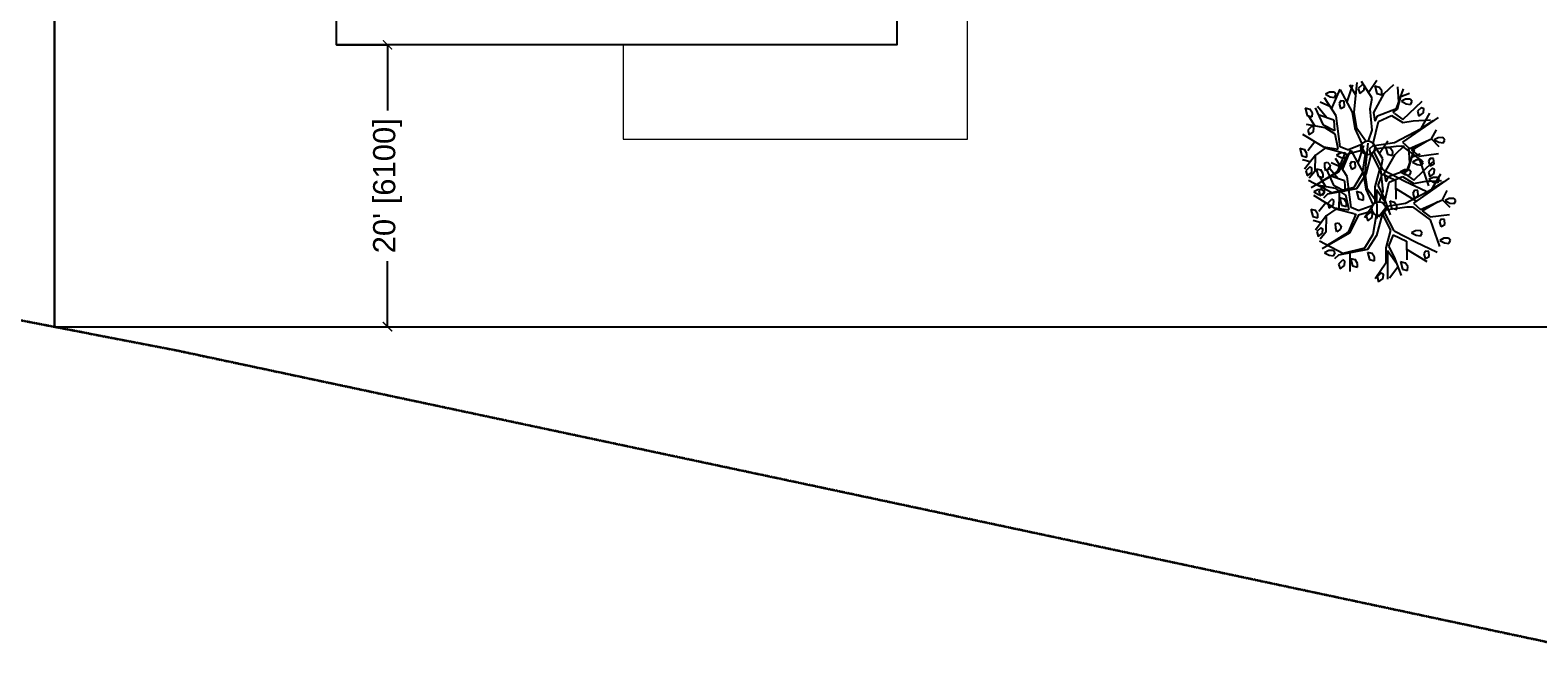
# Model space of a CAD drawing. Header units: millimetres. Extents: x -176651 to 388869, y -469666 to 486614.
# Drawn here: x 249795 to 282407, y 1479 to 15088 of the extents above; entities that cross this region are included whole.
import ezdxf

# ---------------------------------------------------------------- set-up
doc = ezdxf.new("R2010")
doc.units = ezdxf.units.MM
doc.header["$PDMODE"] = 35
doc.header["$PDSIZE"] = 0.1
doc.linetypes.add('HIDDEN', pattern=[9.525, 6.35, -3.175])
doc.linetypes.add('Site boundary$0$DASHDOT', pattern=[25.4, 12.7, -6.35, 0, -6.35])
doc.layers.get('Defpoints').update_dxf_attribs({"color": 252})
doc.layers.add('A- FURNITURE', color=252, linetype='Continuous', lineweight=0)
for name, color, linetype in [('ad-Dimension', 8, 'Continuous'), ('ad-Plinth', 8, 'Continuous'), ('ad-Plot Boundary', 8, 'Continuous'), ('ad-Verandah', 8, 'Continuous'), ('CAY', 94, 'Continuous')]:
    doc.layers.add(name, color=color, linetype=linetype)
doc.layers.add('Site boundary$0$ad-Site Boundary', color=1, linetype='Site boundary$0$DASHDOT', lineweight=35, true_color=0xff0000)
doc.styles.get("Standard").update_dxf_attribs({"font": 'arial.ttf'})
doc.dimstyles.new('Copy of A-100-DIM-INT (MM-FT)', dxfattribs={"dimscale": 500, "dimtxt": 2.4, "dimasz": 1, "dimexe": 0, "dimexo": 0, "dimgap": 1, "dimtad": 0, "dimdec": 0, "dimlfac": 0.03937, "dimdsep": 46, "dimlunit": 3, "dimtxsty": 'Standard', "dimblk": 'ARCHTICK', "dimcen": 0.025, "dimclrd": 256, "dimclre": 256, "dimclrt": 256, "dimazin": 2, "dimtfac": 1, "dimtdec": 0, "dimtix": 1, "dimtmove": 2, "dimatfit": 3, "dimldrblk": 'ARCHTICK', "dimfxl": 1, "dimtolj": 1, "dimtzin": 0, "dimarcsym": 0})

# ---------------------------------------------------------------- blocks, each defined once
blk = doc.blocks.new('Site boundary')
at = {"layer": 'Site boundary$0$ad-Site Boundary', "ltscale": 1.5}
blk.add_lwpolyline([(205453, 18161), (228276, 13342), (246130, 9481), (252990, 8151), (266913, 5191), (284265, 1493), (292305, 0), (292377, 8340), (292507, 24173), (292566, 37776), (292507, 61799), (292788, 94821), (292749, 109415), (293081, 117632)], dxfattribs=at)
blk = doc.blocks.new('zw$A88E')
at = {"layer": 'ad-Plot Boundary', "ltscale": 5}
for points in [[(-150934, -450816), (-139301, -453272), (-121446, -457132), (-117254, -457945), (-117254, -419409), (-150934, -419409)], [(-117254, -457945), (-114586, -458463), (-100664, -461423), (-83574, -465065), (-83574, -419409), (-117254, -419409)]]:
    blk.add_lwpolyline(points, close=True, dxfattribs=at)
blk = doc.blocks.new('_ArchTick')
at = {"color": 0, "linetype": 'ByBlock', "const_width": 0.15}
blk.add_lwpolyline([(-0.5, -0.5), (0.5, 0.5)], dxfattribs=at)
blk = doc.blocks.new('*D16')
at = {"layer": 'ad-Dimension', "lineweight": -2, "transparency": 16777216}
for p, q in [((0, 0), (1103, 0)), ((1103, 0), (1103, -1419)), ((1103, -6100), (1103, -4681)), ((0, -6100), (1103, -6100))]:
    blk.add_line(p, q, dxfattribs=at)
at = {"layer": 'Defpoints', "color": 0, "ltscale": 5, "transparency": 16777216}
for p in [(0, 0), (0, -6100), (1103, -6100)]:
    blk.add_point(p, dxfattribs=at)
at = {"layer": 'ad-Dimension', "lineweight": -2, "ltscale": 5, "transparency": 16777216, "xscale": 200, "yscale": 200, "zscale": 200}
for p, rotation in [((1103, 0), 90), ((1103, -6100), 270)]:
    blk.add_blockref('_ArchTick', p, dxfattribs=dict(at, rotation=rotation))
at = {"layer": 'ad-Dimension', "ltscale": 5, "transparency": 16777216, "insert": (1103, -3050), "char_height": 480, "attachment_point": 5, "rotation": 90}
blk.add_mtext("\\A1;20' [6100]", dxfattribs=at)
blk = doc.blocks.new('*D17')
at = {"layer": 'ad-Dimension', "linetype": 'HIDDEN', "lineweight": -2, "transparency": 16777216}
blk.add_line((-6100, -6), (-6100, 1026), dxfattribs=at)
at = {"layer": 'ad-Dimension', "lineweight": -2, "transparency": 16777216}
for p, q in [((-6100, 1026), (-4681, 1026)), ((0, 1026), (-1419, 1026)), ((0, 0), (0, 1026))]:
    blk.add_line(p, q, dxfattribs=at)
at = {"layer": 'Defpoints', "color": 0, "ltscale": 5, "transparency": 16777216}
for p in [(-6100, 1026), (-6100, -6), (0, 0)]:
    blk.add_point(p, dxfattribs=at)
at = {"layer": 'ad-Dimension', "lineweight": -2, "ltscale": 5, "transparency": 16777216, "xscale": 200, "yscale": 200, "zscale": 200, "rotation": 180}
blk.add_blockref('_ArchTick', (-6100, 1026), dxfattribs=at)
at = {"layer": 'ad-Dimension', "lineweight": -2, "ltscale": 5, "transparency": 16777216, "xscale": 200, "yscale": 200, "zscale": 200}
blk.add_blockref('_ArchTick', (0, 1026), dxfattribs=at)
at = {"layer": 'ad-Dimension', "ltscale": 5, "transparency": 16777216, "insert": (-3050, 1026), "char_height": 480, "attachment_point": 5}
blk.add_mtext("\\A1;20' [6100]", dxfattribs=at)
blk = doc.blocks.new('zw$1D4B')
at = {"ltscale": 5}
blk.add_lwpolyline([(70379, -339333), (104059, -339333)], dxfattribs=at)
blk = doc.blocks.new('QRFQ')
at = {"layer": 'CAY', "color": 30, "true_color": 0xf26722}
for p, q in [((260795.847, 1945731.432, 129.914), (260795.667, 1945731.577, 129.914)), ((260795.922, 1945731.201, 129.914), (260795.782, 1945731.644, 129.914)), ((260795.919, 1945731.729, 129.914), (260795.821, 1945731.709, 129.914)), ((260795.821, 1945731.709, 129.914), (260795.905, 1945731.63, 129.914)), ((260795.867, 1945731.367, 129.914), (260796.156, 1945731.735, 129.914)), ((260795.905, 1945731.63, 129.914), (260795.992, 1945731.594, 129.914)), ((260796.013, 1945731.704, 129.914), (260795.919, 1945731.729, 129.914)), ((260795.992, 1945731.594, 129.914), (260796.042, 1945731.642, 129.914)), ((260796.042, 1945731.642, 129.914), (260796.013, 1945731.704, 129.914)), ((260796.285, 1945731.184, 129.914), (260796.164, 1945731.715, 129.914)), ((260796.23, 1945731.426, 129.914), (260796.447, 1945731.753, 129.914)), ((260796.318, 1945731.174, 129.914), (260796.551, 1945731.776, 129.914)), ((260796.448, 1945731.531, 129.914), (260796.386, 1945731.761, 129.914)), ((260796.647, 1945731.702, 129.914), (260796.54, 1945731.643, 129.914)), ((260796.54, 1945731.643, 129.914), (260796.542, 1945731.535, 129.914)), ((260796.542, 1945731.535, 129.914), (260796.653, 1945731.578, 129.914)), ((260796.647, 1945731.702, 129.914), (260796.684, 1945731.667, 129.914)), ((260796.772, 1945731.364, 129.914), (260796.649, 1945731.77, 129.914)), ((260796.653, 1945731.578, 129.914), (260796.684, 1945731.667, 129.914)), ((260796.729, 1945731.504, 129.914), (260796.976, 1945731.714, 129.914)), ((260796.898, 1945731.604, 129.914), (260796.896, 1945731.437, 129.914)), ((260796.898, 1945731.604, 129.914), (260796.985, 1945731.553, 129.914)), ((260797.017, 1945731.459, 129.914), (260796.985, 1945731.553, 129.914)), ((260795.323, 1945731.538, 129.914), (260795.321, 1945731.371, 129.914)), ((260795.321, 1945731.371, 129.914), (260795.419, 1945731.314, 129.914)), ((260795.323, 1945731.538, 129.914), (260795.411, 1945731.487, 129.914)), ((260795.423, 1945731.108, 129.914), (260795.354, 1945731.33, 129.914)), ((260795.442, 1945731.392, 129.914), (260795.411, 1945731.487, 129.914)), ((260795.419, 1945731.314, 129.914), (260795.442, 1945731.392, 129.914)), ((260795.604, 1945731.078, 129.914), (260795.535, 1945731.48, 129.914)), ((260795.848, 1945731.124, 129.914), (260795.57, 1945731.312, 129.914)), ((260795.72, 1945731.211, 129.914), (260795.586, 1945731.503, 129.914)), ((260796.102, 1945731.485, 129.914), (260796.052, 1945731.437, 129.914)), ((260796.052, 1945731.437, 129.914), (260796.054, 1945731.328, 129.914)), ((260796.054, 1945731.328, 129.914), (260796.077, 1945731.33, 129.914)), ((260796.077, 1945731.33, 129.914), (260796.152, 1945731.348, 129.914)), ((260796.173, 1945731.458, 129.914), (260796.102, 1945731.485, 129.914)), ((260796.152, 1945731.348, 129.914), (260796.173, 1945731.458, 129.914)), ((260796.67, 1945731.155, 129.914), (260796.772, 1945731.364, 129.914)), ((260796.726, 1945731.056, 129.914), (260797.052, 1945731.389, 129.914)), ((260796.896, 1945731.437, 129.914), (260796.993, 1945731.38, 129.914)), ((260796.993, 1945731.38, 129.914), (260797.017, 1945731.459, 129.914)), ((260797.052, 1945731.389, 129.914), (260797.301, 1945731.525, 129.914)), ((260797.226, 1945731.006, 129.914), (260797.481, 1945731.38, 129.914)), ((260797.239, 1945730.989, 129.914), (260797.384, 1945731.234, 129.914)), ((260797.313, 1945731.133, 129.914), (260797.374, 1945731.456, 129.914)), ((260797.38, 1945731.238, 129.914), (260797.58, 1945731.256, 129.914)), ((260795.485, 1945730.612, 129.914), (260795.122, 1945730.996, 129.914)), ((260795.356, 1945731.119, 129.914), (260795.249, 1945731.06, 129.914)), ((260795.249, 1945731.06, 129.914), (260795.251, 1945730.952, 129.914)), ((260795.251, 1945730.952, 129.914), (260795.363, 1945730.994, 129.914)), ((260795.623, 1945731.013, 129.914), (260795.252, 1945731.188, 129.914)), ((260795.356, 1945731.119, 129.914), (260795.393, 1945731.084, 129.914)), ((260795.363, 1945730.994, 129.914), (260795.393, 1945731.084, 129.914)), ((260795.801, 1945730.896, 129.914), (260795.604, 1945731.078, 129.914)), ((260795.795, 1945730.82, 129.914), (260795.623, 1945731.013, 129.914)), ((260795.848, 1945731.124, 129.914), (260795.801, 1945730.896, 129.914)), ((260795.834, 1945730.529, 129.914), (260795.922, 1945731.201, 129.914)), ((260796.248, 1945730.828, 129.914), (260796.285, 1945731.184, 129.914)), ((260796.281, 1945730.818, 129.914), (260796.318, 1945731.174, 129.914)), ((260796.591, 1945730.693, 129.914), (260796.67, 1945731.155, 129.914)), ((260796.709, 1945730.865, 129.914), (260796.726, 1945731.056, 129.914)), ((260796.709, 1945730.865, 129.914), (260796.787, 1945730.966, 129.914)), ((260796.787, 1945730.966, 129.914), (260797.226, 1945731.006, 129.914)), ((260797.134, 1945730.949, 129.914), (260797.239, 1945730.989, 129.914)), ((260797.156, 1945730.919, 129.914), (260797.134, 1945730.949, 129.914)), ((260797.157, 1945730.918, 129.914), (260797.295, 1945730.745, 129.914)), ((260797.295, 1945730.745, 129.914), (260797.8, 1945731.019, 129.914)), ((260797.466, 1945731.152, 129.914), (260797.368, 1945731.132, 129.914)), ((260797.368, 1945731.132, 129.914), (260797.452, 1945731.053, 129.914)), ((260797.452, 1945731.053, 129.914), (260797.54, 1945731.017, 129.914)), ((260797.56, 1945731.128, 129.914), (260797.466, 1945731.152, 129.914)), ((260797.54, 1945731.017, 129.914), (260797.589, 1945731.065, 129.914)), ((260797.589, 1945731.065, 129.914), (260797.56, 1945731.128, 129.914)), ((260794.981, 1945730.726, 129.914), (260794.98, 1945730.558, 129.914)), ((260794.981, 1945730.726, 129.914), (260795.069, 1945730.675, 129.914)), ((260795.1, 1945730.58, 129.914), (260795.069, 1945730.675, 129.914)), ((260795.077, 1945730.502, 129.914), (260795.1, 1945730.58, 129.914)), ((260795.331, 1945730.775, 129.914), (260795.135, 1945730.628, 129.914)), ((260795.507, 1945730.585, 129.914), (260795.267, 1945730.497, 129.914)), ((260795.771, 1945730.486, 129.914), (260795.485, 1945730.612, 129.914)), ((260795.862, 1945730.379, 129.914), (260795.507, 1945730.585, 129.914)), ((260795.777, 1945730.496, 129.914), (260795.795, 1945730.82, 129.914)), ((260796.306, 1945730.466, 129.914), (260796.248, 1945730.828, 129.914)), ((260796.397, 1945730.5, 129.914), (260796.281, 1945730.818, 129.914)), ((260796.457, 1945730.489, 129.914), (260796.591, 1945730.693, 129.914)), ((260796.538, 1945730.411, 129.914), (260796.772, 1945730.842, 129.914)), ((260796.772, 1945730.842, 129.914), (260797.083, 1945730.889, 129.914)), ((260797.083, 1945730.889, 129.914), (260797.278, 1945730.679, 129.914)), ((260798.044, 1945730.585, 129.914), (260797.158, 1945730.269, 129.914)), ((260797.278, 1945730.679, 129.914), (260797.503, 1945730.656, 129.914)), ((260797.503, 1945730.656, 129.914), (260797.87, 1945730.58, 129.914)), ((260797.624, 1945730.454, 129.914), (260797.895, 1945730.725, 129.914)), ((260797.755, 1945730.89, 129.914), (260797.648, 1945730.832, 129.914)), ((260797.648, 1945730.832, 129.914), (260797.65, 1945730.723, 129.914)), ((260797.65, 1945730.723, 129.914), (260797.761, 1945730.766, 129.914)), ((260797.755, 1945730.89, 129.914), (260797.792, 1945730.855, 129.914)), ((260797.761, 1945730.766, 129.914), (260797.792, 1945730.855, 129.914)), ((260795.267, 1945730.497, 129.914), (260794.959, 1945730.261, 129.914)), ((260795.118, 1945730.383, 129.914), (260794.968, 1945730.47, 129.914)), ((260795.086, 1945730.28, 129.914), (260794.979, 1945730.222, 129.914)), ((260794.98, 1945730.558, 129.914), (260795.077, 1945730.502, 129.914)), ((260795.086, 1945730.28, 129.914), (260795.122, 1945730.245, 129.914)), ((260795.092, 1945730.156, 129.914), (260795.122, 1945730.245, 129.914)), ((260795.26, 1945730.495, 129.914), (260795.163, 1945730.156, 129.914)), ((260795.396, 1945730.189, 129.914), (260795.418, 1945730.284, 129.914)), ((260795.418, 1945730.284, 129.914), (260795.483, 1945730.282, 129.914)), ((260795.483, 1945730.282, 129.914), (260795.521, 1945730.2, 129.914)), ((260795.892, 1945730.363, 129.914), (260795.642, 1945730.044, 129.914)), ((260795.945, 1945730.332, 129.914), (260795.654, 1945730.005, 129.914)), ((260795.964, 1945730.427, 129.914), (260795.834, 1945730.529, 129.914)), ((260795.862, 1945730.38, 129.914), (260795.892, 1945730.363, 129.914)), ((260795.944, 1945730.331, 129.914), (260795.946, 1945730.331, 129.914)), ((260796.253, 1945730.333, 129.914), (260795.946, 1945730.331, 129.914)), ((260795.964, 1945730.427, 129.914), (260796.299, 1945730.459, 129.914)), ((260796.538, 1945730.288, 129.914), (260797.001, 1945730.227, 129.914)), ((260796.551, 1945730.359, 129.914), (260796.993, 1945730.311, 129.914)), ((260796.993, 1945730.311, 129.914), (260797.624, 1945730.454, 129.914)), ((260797.158, 1945730.269, 129.914), (260797.267, 1945730.099, 129.914)), ((260797.624, 1945730.454, 129.914), (260797.924, 1945730.547, 129.914)), ((260797.783, 1945730.174, 129.914), (260797.936, 1945730.34, 129.914)), ((260794.979, 1945730.222, 129.914), (260794.981, 1945730.113, 129.914)), ((260794.981, 1945730.113, 129.914), (260795.092, 1945730.156, 129.914)), ((260795.399, 1945729.617, 129.914), (260794.982, 1945730.007, 129.914)), ((260795.654, 1945730.005, 129.914), (260794.991, 1945729.834, 129.914)), ((260795.163, 1945730.156, 129.914), (260795.005, 1945730.047, 129.914)), ((260795.289, 1945729.92, 129.914), (260795.127, 1945729.874, 129.914)), ((260795.55, 1945729.998, 129.914), (260795.283, 1945729.921, 129.914)), ((260795.398, 1945730.105, 129.914), (260795.396, 1945730.189, 129.914)), ((260795.484, 1945730.138, 129.914), (260795.398, 1945730.105, 129.914)), ((260795.521, 1945730.2, 129.914), (260795.484, 1945730.138, 129.914)), ((260795.642, 1945730.044, 129.914), (260795.55, 1945729.998, 129.914)), ((260796.311, 1945730.231, 129.914), (260796.136, 1945729.845, 129.914)), ((260796.44, 1945730.205, 129.914), (260796.207, 1945729.804, 129.914)), ((260796.447, 1945730.207, 129.914), (260796.526, 1945729.833, 129.914)), ((260796.6, 1945729.8, 129.914), (260796.504, 1945730.241, 129.914)), ((260797.001, 1945730.227, 129.914), (260797.117, 1945730.199, 129.914)), ((260797.117, 1945730.199, 129.914), (260797.412, 1945729.827, 129.914)), ((260797.267, 1945730.099, 129.914), (260797.783, 1945730.174, 129.914)), ((260797.298, 1945730.054, 129.914), (260797.684, 1945730.159, 129.914)), ((260797.298, 1945730.054, 129.914), (260797.427, 1945729.886, 129.914)), ((260797.783, 1945730.174, 129.914), (260797.895, 1945729.975, 129.914)), ((260797.93, 1945730.162, 129.914), (260797.832, 1945730.142, 129.914)), ((260797.832, 1945730.142, 129.914), (260797.916, 1945730.063, 129.914)), ((260797.916, 1945730.063, 129.914), (260798.004, 1945730.028, 129.914)), ((260798.024, 1945730.138, 129.914), (260797.93, 1945730.162, 129.914)), ((260798.004, 1945730.028, 129.914), (260798.053, 1945730.076, 129.914)), ((260798.053, 1945730.076, 129.914), (260798.024, 1945730.138, 129.914)), ((260795.12, 1945729.757, 129.914), (260795.022, 1945729.737, 129.914)), ((260795.022, 1945729.737, 129.914), (260795.106, 1945729.658, 129.914)), ((260795.106, 1945729.658, 129.914), (260795.193, 1945729.622, 129.914)), ((260795.214, 1945729.733, 129.914), (260795.12, 1945729.757, 129.914)), ((260795.299, 1945729.608, 129.914), (260795.19, 1945729.551, 129.914)), ((260795.193, 1945729.622, 129.914), (260795.243, 1945729.67, 129.914)), ((260795.243, 1945729.67, 129.914), (260795.214, 1945729.733, 129.914)), ((260795.934, 1945729.561, 129.914), (260795.299, 1945729.608, 129.914)), ((260795.883, 1945729.604, 129.914), (260795.399, 1945729.617, 129.914)), ((260796.136, 1945729.845, 129.914), (260795.883, 1945729.604, 129.914)), ((260796.207, 1945729.804, 129.914), (260795.934, 1945729.561, 129.914)), ((260796.526, 1945729.833, 129.914), (260796.329, 1945729.492, 129.914)), ((260796.556, 1945729.722, 129.914), (260796.394, 1945729.508, 129.914)), ((260796.556, 1945729.722, 129.914), (260796.796, 1945729.516, 129.914)), ((260796.6, 1945729.8, 129.914), (260796.983, 1945729.447, 129.914)), ((260797.045, 1945729.681, 129.914), (260796.947, 1945729.661, 129.914)), ((260796.947, 1945729.661, 129.914), (260797.031, 1945729.582, 129.914)), ((260797.139, 1945729.657, 129.914), (260797.045, 1945729.681, 129.914)), ((260797.118, 1945729.546, 129.914), (260797.168, 1945729.594, 129.914)), ((260797.168, 1945729.594, 129.914), (260797.139, 1945729.657, 129.914)), ((260797.412, 1945729.827, 129.914), (260797.453, 1945729.214, 129.914)), ((260797.427, 1945729.886, 129.914), (260797.848, 1945729.829, 129.914)), ((260797.642, 1945729.778, 129.914), (260797.593, 1945729.73, 129.914)), ((260797.593, 1945729.73, 129.914), (260797.595, 1945729.622, 129.914)), ((260797.595, 1945729.622, 129.914), (260797.618, 1945729.624, 129.914)), ((260797.618, 1945729.624, 129.914), (260797.693, 1945729.641, 129.914)), ((260797.714, 1945729.752, 129.914), (260797.642, 1945729.778, 129.914)), ((260797.693, 1945729.641, 129.914), (260797.714, 1945729.752, 129.914)), ((260795.345, 1945729.473, 129.914), (260795.25, 1945729.421, 129.914)), ((260795.25, 1945729.421, 129.914), (260795.252, 1945729.313, 129.914)), ((260795.252, 1945729.313, 129.914), (260795.363, 1945729.355, 129.914)), ((260795.393, 1945729.445, 129.914), (260795.351, 1945729.484, 129.914)), ((260795.363, 1945729.355, 129.914), (260795.393, 1945729.445, 129.914)), ((260795.549, 1945729.583, 129.914), (260795.442, 1945729.204, 129.914)), ((260795.53, 1945729.472, 129.914), (260795.528, 1945729.305, 129.914)), ((260795.528, 1945729.305, 129.914), (260795.625, 1945729.249, 129.914)), ((260795.53, 1945729.472, 129.914), (260795.618, 1945729.422, 129.914)), ((260795.649, 1945729.327, 129.914), (260795.618, 1945729.422, 129.914)), ((260795.625, 1945729.249, 129.914), (260795.649, 1945729.327, 129.914)), ((260795.919, 1945729.507, 129.914), (260795.917, 1945729.34, 129.914)), ((260795.917, 1945729.34, 129.914), (260796.014, 1945729.284, 129.914)), ((260795.919, 1945729.507, 129.914), (260796.006, 1945729.457, 129.914)), ((260796.037, 1945729.362, 129.914), (260796.006, 1945729.457, 129.914)), ((260796.014, 1945729.284, 129.914), (260796.037, 1945729.362, 129.914)), ((260796.348, 1945729.428, 129.914), (260796.187, 1945728.825, 129.914)), ((260796.329, 1945729.492, 129.914), (260796.237, 1945729.171, 129.914)), ((260796.348, 1945729.428, 129.914), (260796.463, 1945729.107, 129.914)), ((260796.394, 1945729.508, 129.914), (260796.451, 1945729.247, 129.914)), ((260796.796, 1945729.516, 129.914), (260796.697, 1945729.118, 129.914)), ((260796.754, 1945729.345, 129.914), (260797.106, 1945728.974, 129.914)), ((260796.983, 1945729.447, 129.914), (260797.375, 1945729.112, 129.914)), ((260797.031, 1945729.582, 129.914), (260797.118, 1945729.546, 129.914)), ((260797.595, 1945729.361, 129.914), (260797.497, 1945729.341, 129.914)), ((260797.497, 1945729.341, 129.914), (260797.581, 1945729.262, 129.914)), ((260797.689, 1945729.337, 129.914), (260797.595, 1945729.361, 129.914)), ((260797.668, 1945729.227, 129.914), (260797.718, 1945729.275, 129.914)), ((260797.718, 1945729.275, 129.914), (260797.689, 1945729.337, 129.914)), ((260796.237, 1945729.171, 129.914), (260795.932, 1945728.906, 129.914)), ((260796.09, 1945728.992, 129.914), (260795.983, 1945728.934, 129.914)), ((260796.09, 1945728.992, 129.914), (260796.127, 1945728.957, 129.914)), ((260796.097, 1945728.868, 129.914), (260796.127, 1945728.957, 129.914)), ((260796.471, 1945729.021, 129.914), (260796.233, 1945728.839, 129.914)), ((260796.451, 1945729.247, 129.914), (260796.489, 1945728.824, 129.914)), ((260796.559, 1945729.12, 129.914), (260796.557, 1945728.953, 129.914)), ((260796.557, 1945728.953, 129.914), (260796.654, 1945728.896, 129.914)), ((260796.559, 1945729.12, 129.914), (260796.647, 1945729.069, 129.914)), ((260796.678, 1945728.974, 129.914), (260796.647, 1945729.069, 129.914)), ((260796.654, 1945728.896, 129.914), (260796.678, 1945728.974, 129.914)), ((260797.134, 1945729.2, 129.914), (260797.084, 1945729.152, 129.914)), ((260797.084, 1945729.152, 129.914), (260797.086, 1945729.044, 129.914)), ((260797.086, 1945729.044, 129.914), (260797.109, 1945729.046, 129.914)), ((260797.109, 1945729.046, 129.914), (260797.184, 1945729.064, 129.914)), ((260797.205, 1945729.174, 129.914), (260797.134, 1945729.2, 129.914)), ((260797.184, 1945729.064, 129.914), (260797.205, 1945729.174, 129.914)), ((260797.581, 1945729.262, 129.914), (260797.668, 1945729.227, 129.914)), ((260795.983, 1945728.934, 129.914), (260795.985, 1945728.825, 129.914)), ((260795.985, 1945728.825, 129.914), (260796.097, 1945728.868, 129.914))]:
    blk.add_line(p, q, dxfattribs=at)
blk.add_circle((260796.402, 1945730.35, 129.914), 0.15, dxfattribs=at)
blk = doc.blocks.new('zw$1761')
at = {"color": 6, "xscale": 39.3712485404797, "yscale": 39.3712485404797, "zscale": 39.3712485404797, "rotation": 15.20137085992779}
for p in [(10182538, -76622056.9, 14422.5), (10182547.3, -76622108.7, 14422.5)]:
    blk.add_blockref('QRFQ', p, dxfattribs=at)
blk = doc.blocks.new('A$C92fa9908')
at = {"layer": 'ad-Plinth', "ltscale": 5}
blk.add_lwpolyline([(0, 13620), (12120, 13620), (12120, 0), (0, 0), (0, 4745), (2830, 4745), (2830, 8645), (0, 8645)], close=True, dxfattribs=at)
at = {"layer": 'ad-Verandah', "lineweight": 9}
for points in [[(12120, 13620), (13650, 13620), (13650, 8645), (12120, 8645)], [(2830, 7895), (1830, 7895), (1830, 5495), (2830, 5495)], [(13650, 4745), (12120, 4745), (12120, 0), (6200, 0), (6200, -2045), (13650, -2045)]]:
    blk.add_lwpolyline(points, close=True, dxfattribs=at)
at = {"layer": 'ad-Dimension'}
dim = blk.add_linear_dim(base=(-6100, 1025.8), p1=(0, 0), p2=(-6100, -6), dimstyle='Copy of A-100-DIM-INT (MM-FT)', override={"dimscale": 200}, dxfattribs=at)
dim.commit()
dim.dimension.update_dxf_attribs({"geometry": '*D17', "text_midpoint": (-3050, 1025.8)})
dim = blk.add_linear_dim(base=(1102.9, -6100), p1=(0, 0), p2=(0, -6100), angle=90, dimstyle='Copy of A-100-DIM-INT (MM-FT)', override={"dimscale": 200}, dxfattribs=at)
dim.commit()
dim.dimension.update_dxf_attribs({"geometry": '*D16', "text_midpoint": (1102.9, -3050)})
blk = doc.blocks.new('zw$C194')
at = {"layer": 'ad-Plinth', "ltscale": 5}
blk.add_blockref('A$C92fa9908', (64583, -413990), dxfattribs=at)

msp = doc.modelspace()

# ---------------------------------------------------------------- block references
msp.add_blockref('Site boundary', (0, 0))
at = {"ltscale": 5}
for name, p in [('zw$C194', (191839, 428759)), ('zw$1D4B', (179944, 348002))]:
    msp.add_blockref(name, p, dxfattribs=at)
at = {"layer": 'A- FURNITURE', "color": 6, "xscale": 25.39807961885639, "yscale": 25.39807961885639, "zscale": 25.39807961885639}
msp.add_blockref('zw$1761', (173127, 121263), dxfattribs=at)
at = {"layer": 'ad-Plot Boundary', "ltscale": 5}
msp.add_blockref('zw$A88E', (367577, 466614), dxfattribs=at)

doc.saveas('drawing.dxf')
